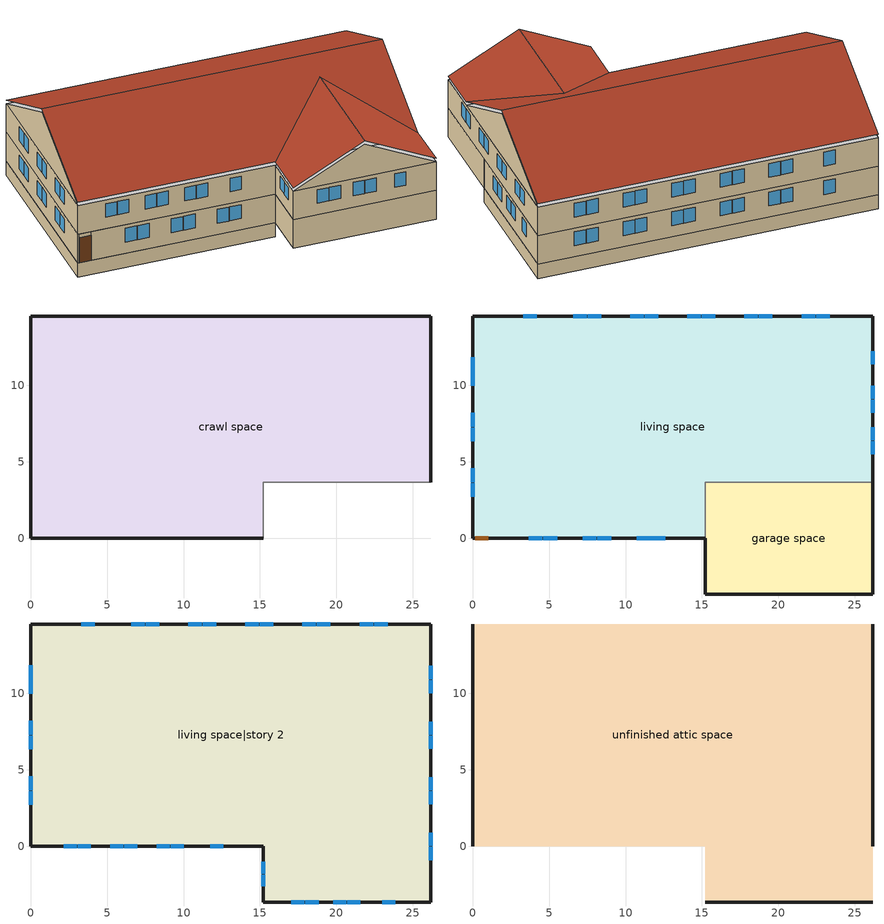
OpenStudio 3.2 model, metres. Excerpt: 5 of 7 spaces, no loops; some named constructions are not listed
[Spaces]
crawl space
 floor foundation (FloorFndGrndCS): 0,0 0,14.54 26.17,14.54 26.17,3.66 15.2,3.66 15.2,0 z-1.22
 wall foundation (WallFndGrndCS): 26.17,3.66 26.17,14.54 0,14.54 0,0 15.2,0 z-1.22:0
 wall adiabatic (WallFndGrndCS): 15.2,0 15.2,3.66 26.17,3.66 z-1.22:0
garage space
 floor foundation (FloorFndGrndUnfinSlab): 15.2,-3.66 15.2,3.66 26.17,3.66 26.17,-3.66 z0
 wall outside (WallExtUninsUnfin): 15.2,0 15.2,-3.66 26.17,-3.66 26.17,3.66 z0:2.44
 wall to living space (WallIntFinInsUnfin Reversed): 26.17,3.66 15.2,3.66 15.2,0 z0:2.44
living space
 floor to crawl space (FloorCSInsFin Reversed): 0,0 0,14.54 26.17,14.54 26.17,3.66 15.2,3.66 15.2,0 z0
 wall outside (WallExtInsFin): 26.17,3.66 26.17,14.54 0,14.54 0,0 0.13,0 1.05,0 15.2,0 z0:2.44
 window (WindowConstruction): 3.66,0 4.56,0 / 4.62,0 5.51,0 / 7.2,0 8.09,0 / 8.16,0 9.05,0 / 10.74,0 11.63,0 / 11.69,0 12.59,0 / 0,11.83 0,10.94 / 0,10.88 0,9.98 / 0,8.19 0,7.3 / 0,7.24 0,6.35 / 0,4.56 0,3.67 / 0,3.6 0,2.71 z0.94:2.13; 23.35,14.54 22.47,14.54 / 22.41,14.54 21.52,14.54 / 19.61,14.54 18.73,14.54 / 18.67,14.54 17.78,14.54 / 15.87,14.54 14.99,14.54 / 14.93,14.54 14.04,14.54 / 12.13,14.54 11.25,14.54 / 11.19,14.54 10.3,14.54 / 8.39,14.54 7.51,14.54 / 7.45,14.54 6.56,14.54 / 4.18,14.54 3.3,14.54 z0.95:2.13; 26.17,5.5 26.17,6.35 / 26.17,6.41 26.17,7.26 / 26.17,8.22 26.17,9.07 / 26.17,9.13 26.17,9.98 / 26.17,11.4 26.17,12.24 z1.01:2.13
 door (Door): 0.15,0 1.02,0 z0:2.13
living space|story 2
 floor to garage space (FloorFinInsUnfin): 26.17,3.66 26.17,-3.66 15.2,-3.66 15.2,3.66 z2.44
 floor to living space (FloorFinUninsFin): 26.17,14.54 26.17,3.66 15.2,3.66 15.2,0 0,0 0,14.54 z2.44
 wall outside (WallExtInsFin): 0,14.54 0,0 15.2,0 15.2,-3.66 26.17,-3.66 26.17,14.54 0,14.54 z2.44:4.88
 window (WindowConstruction): 17.05,-3.66 17.91,-3.66 / 17.98,-3.66 18.84,-3.66 / 19.8,-3.66 20.66,-3.66 / 20.72,-3.66 21.58,-3.66 / 23,-3.66 23.86,-3.66 / 26.17,-0.91 26.17,-0.05 / 26.17,0.01 26.17,0.88 / 26.17,2.73 26.17,3.59 / 26.17,3.65 26.17,4.52 / 26.17,6.37 26.17,7.23 / 26.17,7.29 26.17,8.16 / 26.17,10.01 26.17,10.87 / 26.17,10.93 26.17,11.8 z3.42:4.57; 2.15,0 3.01,0 / 3.07,0 3.93,0 / 5.19,0 6.05,0 / 6.11,0 6.97,0 / 8.23,0 9.09,0 / 9.15,0 10.01,0 / 11.73,0 12.59,0 z3.43:4.57; 23.35,14.54 22.47,14.54 / 22.41,14.54 21.52,14.54 / 19.61,14.54 18.73,14.54 / 18.67,14.54 17.78,14.54 / 15.87,14.54 14.99,14.54 / 14.93,14.54 14.04,14.54 / 12.13,14.54 11.25,14.54 / 11.19,14.54 10.3,14.54 / 8.39,14.54 7.51,14.54 / 7.45,14.54 6.56,14.54 / 4.18,14.54 3.3,14.54 z3.39:4.57; 0,11.83 0,10.94 / 0,10.88 0,9.98 / 0,8.19 0,7.3 / 0,7.24 0,6.35 / 0,4.56 0,3.67 / 0,3.6 0,2.71 z3.38:4.57; 15.2,-1.02 15.2,-1.8 / 15.2,-1.86 15.2,-2.64 z3.54:4.57
unfinished attic space
 floor to living space|story 2 (FloorFinInsUnfinAttic): 26.17,14.54 26.17,0 0,0 0,14.54 z4.88; 15.2,-3.66 15.2,0 26.17,0 26.17,-3.66 z4.88
 wall outside (WallExtUninsUnfin): 0,7.27,8.51 0,14.54,4.88 0,0,4.88; 26.17,7.27,8.51 26.17,0,4.88 26.17,14.54,4.88; 15.2,-3.66,4.88 26.17,-3.66,4.88 20.69,-3.66,7.62
 roof outside (RoofUnfinInsExt): 0,7.27,8.82 26.17,7.27,8.82 26.17,14.54,5.18 0,14.54,5.18; 15.2,0,5.18 15.2,-3.66,5.18 20.69,-3.66,7.92 20.69,5.49,7.92; 26.17,0,5.18 20.69,5.49,7.92 20.69,-3.66,7.92 26.17,-3.66,5.18; 0,7.27,8.82 0,0,5.18 15.2,0,5.18 20.69,5.49,7.92 26.17,0,5.18 26.17,7.27,8.82
[Material] Roughness=Rough
Name | Thickness {m} | Conductivity {W/m-K} | Density {kg/m3} | Specific Heat {J/kg-K} | Thermal Absorptance | Solar Absorptance | Visible Absorptance
Drywall 0.5 in. | 0.0127 | 0.160291 | 801 | 837.4 | 0.9 | 0.5 | 0.1
FloorUATrussandIns | 0.0889 | 0.0564573 | 50.7834 | 1165.1 | 0.9 | 0.5 | 0.9
FloorUAAdditionalCeilingIns | 0.196342 | 0.0539976 | 16.02 | 1046.75
RoofSheathing | 0.01905 | 0.115458 | 512.64 | 1214.23 | 0.82 | 0.3 | 0.3
WallSheathing | 0.0127 | 0.115458 | 512.64 | 1214.23 | 0.82 | 0.3 | 0.3
WallStudAndCavity 1 | 0.0889 | 0.0607137 | 162.403 | 1178.92 | 0.82 | 0.3 | 0.82
FloorIns | 0.23495 | 0.0754732 | 106.365 | 1151.69 | 0.82 | 0.3 | 0.3
Wood Floor | 0.015875 | 0.115458 | 544.68 | 1214.23
Floor Covering | 0.0127 | 0.0433444 | 54.468 | 1339.84 | 0.9 | 0.9
FloorIns 1 | 0.1397 | 0.0489548 | 106.365 | 1151.69 | 0.82 | 0.3 | 0.3
FloorFinStudAndAirFloor | 0.1397 | 0.557395 | 67.691 | 1210.98 | 0.9 | 0.5 | 0.9
[Construction]
FloorFinInsUnfinAttic Reversed: FloorUAAdditionalCeilingIns, FloorUATrussandIns, Drywall 0.5 in.
WallIntFinInsUnfin: WallSheathing, WallStudAndCavity 1
FloorCSInsFin: FloorIns, RoofSheathing, Wood Floor, Floor Covering
FloorFinInsUnfin Reversed: Floor Covering, Wood Floor, RoofSheathing, FloorIns 1
FloorFinUninsFin Reversed: Floor Covering, Wood Floor, RoofSheathing, FloorFinStudAndAirFloor, Drywall 0.5 in.
[Schedule:Ruleset]
Name | Default Day Schedule | Summer Design Day Schedule | Winter Design Day Schedule
res nv_1 temp schedule | Schedule Day 14
res nv_1 avail schedule | Schedule Day 15
res mv_1 range exhaust schedule | Schedule Day 18 | res mv_1 range exhaust schedule summer design | res mv_1 range exhaust schedule winter design
res mv_1 bath exhaust schedule | Schedule Day 19 | res mv_1 bath exhaust schedule summer design | res mv_1 bath exhaust schedule winter design
[Schedule:Day]
Schedule Day 14; Schedule Day 15; Schedule Day 18; res mv_1 range exhaust schedule winter design; Schedule Day 19; res mv_1 bath exhaust schedule winter design: 24, 0, 0
res nv_1 temp schedule allday1; res nv_1 temp schedule allday2; res nv_1 temp schedule allday12: 24, 0, 23.3333
res nv_1 temp schedule allday3; res nv_1 temp schedule allday4; res nv_1 temp schedule allday11: 24, 0, 24.4444
res nv_1 temp schedule allday5; res nv_1 temp schedule allday6; res nv_1 temp schedule allday7; res nv_1 temp schedule allday8; res nv_1 temp schedule allday9; res nv_1 temp schedule allday10: 7, 0, 21.1111, 22, 0, 24.4444, 24, 0, 21.1111
res nv_1 availability schedule allday1 on; res nv_1 availability schedule allday1 on 1; res nv_1 availability schedule allday1 on 2; res nv_1 availability schedule allday1 on 3; res nv_1 availability schedule allday1 on 4; res nv_1 availability schedule allday1 on 5; res nv_1 availability schedule allday1 on 6; res nv_1 availability schedule allday1 on 7; res nv_1 availability schedule allday1 on 8; res nv_1 availability schedule allday1 on 9; res nv_1 availability schedule allday1 on 10; res nv_1 availability schedule allday1 on 11: 1, 0, 1, 2, 0, 1, 3, 0, 1, 4, 0, 1, 5, 0, 1, 6, 0, 1, 7, 0, 1, 8, 0, 1, 9, 0, 1, 10, 0, 1, 11, 0, 1, 12, 0, 1, 13, 0, 1, 14, 0, 1, 15, 0, 1, 16, 0, 1, 17, 0, 1, 18, 0, 1, 19, 0, 1, 20, 0, 1, 21, 0, 1, 22, 0, 1, 23, 0, 1, 24, 0, 1
res mv_1 range exhaust schedule allday1; res mv_1 range exhaust schedule allday2; res mv_1 range exhaust schedule allday3; res mv_1 range exhaust schedule allday4; res mv_1 range exhaust schedule allday5; res mv_1 range exhaust schedule allday6; res mv_1 range exhaust schedule allday7; res mv_1 range exhaust schedule allday8; res mv_1 range exhaust schedule allday9; res mv_1 range exhaust schedule allday10; res mv_1 range exhaust schedule allday11; res mv_1 range exhaust schedule allday12: 16, 0, 0, 17, 0, 1, 24, 0, 0
res mv_1 range exhaust schedule summer design; res mv_1 bath exhaust schedule summer design: 24, 0, 1
res mv_1 bath exhaust schedule allday1; res mv_1 bath exhaust schedule allday2; res mv_1 bath exhaust schedule allday3; res mv_1 bath exhaust schedule allday4; res mv_1 bath exhaust schedule allday5; res mv_1 bath exhaust schedule allday6; res mv_1 bath exhaust schedule allday7; res mv_1 bath exhaust schedule allday8; res mv_1 bath exhaust schedule allday9; res mv_1 bath exhaust schedule allday10; res mv_1 bath exhaust schedule allday11; res mv_1 bath exhaust schedule allday12: 23, 0, 0, 24, 0, 1
[Schedule:Rule] Apply Monday=Yes; Apply Wednesday=Yes; Apply Friday=Yes; Date Specification Type=DateRange; Start Day=1
Name | Schedule Ruleset | Rule Order | Day Schedule | Apply Sunday | Apply Tuesday | Apply Thursday | Apply Saturday | Start Month | End Month | End Day
res nv_1 temp schedule allday rule1 | res nv_1 temp schedule | 11 | res nv_1 temp schedule allday1 | Yes | Yes | Yes | Yes | 1 | 1 | 31
res nv_1 temp schedule allday rule2 | res nv_1 temp schedule | 10 | res nv_1 temp schedule allday2 | Yes | Yes | Yes | Yes | 2 | 2 | 28
res nv_1 temp schedule allday rule3 | res nv_1 temp schedule | 9 | res nv_1 temp schedule allday3 | Yes | Yes | Yes | Yes | 3 | 3 | 31
res nv_1 temp schedule allday rule4 | res nv_1 temp schedule | 8 | res nv_1 temp schedule allday4 | Yes | Yes | Yes | Yes | 4 | 4 | 30
res nv_1 temp schedule allday rule5 | res nv_1 temp schedule | 7 | res nv_1 temp schedule allday5 | Yes | Yes | Yes | Yes | 5 | 5 | 31
res nv_1 temp schedule allday rule6 | res nv_1 temp schedule | 6 | res nv_1 temp schedule allday6 | Yes | Yes | Yes | Yes | 6 | 6 | 30
res nv_1 temp schedule allday rule7 | res nv_1 temp schedule | 5 | res nv_1 temp schedule allday7 | Yes | Yes | Yes | Yes | 7 | 7 | 31
res nv_1 temp schedule allday rule8 | res nv_1 temp schedule | 4 | res nv_1 temp schedule allday8 | Yes | Yes | Yes | Yes | 8 | 8 | 31
res nv_1 temp schedule allday rule9 | res nv_1 temp schedule | 3 | res nv_1 temp schedule allday9 | Yes | Yes | Yes | Yes | 9 | 9 | 30
res nv_1 temp schedule allday rule10 | res nv_1 temp schedule | 2 | res nv_1 temp schedule allday10 | Yes | Yes | Yes | Yes | 10 | 10 | 31
res nv_1 temp schedule allday rule11 | res nv_1 temp schedule | 1 | res nv_1 temp schedule allday11 | Yes | Yes | Yes | Yes | 11 | 11 | 30
res nv_1 temp schedule allday rule12 | res nv_1 temp schedule | 0 | res nv_1 temp schedule allday12 | Yes | Yes | Yes | Yes | 12 | 12 | 31
res nv_1 availability schedule allday ruleset1 on | res nv_1 avail schedule | 11 | res nv_1 availability schedule allday1 on |  |  |  |  | 1 | 1 | 31
res nv_1 availability schedule allday ruleset2 on | res nv_1 avail schedule | 10 | res nv_1 availability schedule allday1 on 1 |  |  |  |  | 2 | 2 | 28
res nv_1 availability schedule allday ruleset3 on | res nv_1 avail schedule | 9 | res nv_1 availability schedule allday1 on 2 |  |  |  |  | 3 | 3 | 31
res nv_1 availability schedule allday ruleset4 on | res nv_1 avail schedule | 8 | res nv_1 availability schedule allday1 on 3 |  |  |  |  | 4 | 4 | 30
res nv_1 availability schedule allday ruleset5 on | res nv_1 avail schedule | 7 | res nv_1 availability schedule allday1 on 4 |  |  |  |  | 5 | 5 | 31
res nv_1 availability schedule allday ruleset6 on | res nv_1 avail schedule | 6 | res nv_1 availability schedule allday1 on 5 |  |  |  |  | 6 | 6 | 30
res nv_1 availability schedule allday ruleset7 on | res nv_1 avail schedule | 5 | res nv_1 availability schedule allday1 on 6 |  |  |  |  | 7 | 7 | 31
res nv_1 availability schedule allday ruleset8 on | res nv_1 avail schedule | 4 | res nv_1 availability schedule allday1 on 7 |  |  |  |  | 8 | 8 | 31
res nv_1 availability schedule allday ruleset9 on | res nv_1 avail schedule | 3 | res nv_1 availability schedule allday1 on 8 |  |  |  |  | 9 | 9 | 30
res nv_1 availability schedule allday ruleset10 on | res nv_1 avail schedule | 2 | res nv_1 availability schedule allday1 on 9 |  |  |  |  | 10 | 10 | 31
res nv_1 availability schedule allday ruleset11 on | res nv_1 avail schedule | 1 | res nv_1 availability schedule allday1 on 10 |  |  |  |  | 11 | 11 | 30
res nv_1 availability schedule allday ruleset12 on | res nv_1 avail schedule | 0 | res nv_1 availability schedule allday1 on 11 |  |  |  |  | 12 | 12 | 31
res mv_1 range exhaust schedule allday rule1 | res mv_1 range exhaust schedule | 11 | res mv_1 range exhaust schedule allday1 | Yes | Yes | Yes | Yes | 1 | 1 | 31
res mv_1 range exhaust schedule allday rule2 | res mv_1 range exhaust schedule | 10 | res mv_1 range exhaust schedule allday2 | Yes | Yes | Yes | Yes | 2 | 2 | 28
res mv_1 range exhaust schedule allday rule3 | res mv_1 range exhaust schedule | 9 | res mv_1 range exhaust schedule allday3 | Yes | Yes | Yes | Yes | 3 | 3 | 31
res mv_1 range exhaust schedule allday rule4 | res mv_1 range exhaust schedule | 8 | res mv_1 range exhaust schedule allday4 | Yes | Yes | Yes | Yes | 4 | 4 | 30
res mv_1 range exhaust schedule allday rule5 | res mv_1 range exhaust schedule | 7 | res mv_1 range exhaust schedule allday5 | Yes | Yes | Yes | Yes | 5 | 5 | 31
res mv_1 range exhaust schedule allday rule6 | res mv_1 range exhaust schedule | 6 | res mv_1 range exhaust schedule allday6 | Yes | Yes | Yes | Yes | 6 | 6 | 30
res mv_1 range exhaust schedule allday rule7 | res mv_1 range exhaust schedule | 5 | res mv_1 range exhaust schedule allday7 | Yes | Yes | Yes | Yes | 7 | 7 | 31
res mv_1 range exhaust schedule allday rule8 | res mv_1 range exhaust schedule | 4 | res mv_1 range exhaust schedule allday8 | Yes | Yes | Yes | Yes | 8 | 8 | 31
res mv_1 range exhaust schedule allday rule9 | res mv_1 range exhaust schedule | 3 | res mv_1 range exhaust schedule allday9 | Yes | Yes | Yes | Yes | 9 | 9 | 30
res mv_1 range exhaust schedule allday rule10 | res mv_1 range exhaust schedule | 2 | res mv_1 range exhaust schedule allday10 | Yes | Yes | Yes | Yes | 10 | 10 | 31
res mv_1 range exhaust schedule allday rule11 | res mv_1 range exhaust schedule | 1 | res mv_1 range exhaust schedule allday11 | Yes | Yes | Yes | Yes | 11 | 11 | 30
res mv_1 range exhaust schedule allday rule12 | res mv_1 range exhaust schedule | 0 | res mv_1 range exhaust schedule allday12 | Yes | Yes | Yes | Yes | 12 | 12 | 31
res mv_1 bath exhaust schedule allday rule1 | res mv_1 bath exhaust schedule | 11 | res mv_1 bath exhaust schedule allday1 | Yes | Yes | Yes | Yes | 1 | 1 | 31
res mv_1 bath exhaust schedule allday rule2 | res mv_1 bath exhaust schedule | 10 | res mv_1 bath exhaust schedule allday2 | Yes | Yes | Yes | Yes | 2 | 2 | 28
res mv_1 bath exhaust schedule allday rule3 | res mv_1 bath exhaust schedule | 9 | res mv_1 bath exhaust schedule allday3 | Yes | Yes | Yes | Yes | 3 | 3 | 31
res mv_1 bath exhaust schedule allday rule4 | res mv_1 bath exhaust schedule | 8 | res mv_1 bath exhaust schedule allday4 | Yes | Yes | Yes | Yes | 4 | 4 | 30
res mv_1 bath exhaust schedule allday rule5 | res mv_1 bath exhaust schedule | 7 | res mv_1 bath exhaust schedule allday5 | Yes | Yes | Yes | Yes | 5 | 5 | 31
res mv_1 bath exhaust schedule allday rule6 | res mv_1 bath exhaust schedule | 6 | res mv_1 bath exhaust schedule allday6 | Yes | Yes | Yes | Yes | 6 | 6 | 30
res mv_1 bath exhaust schedule allday rule7 | res mv_1 bath exhaust schedule | 5 | res mv_1 bath exhaust schedule allday7 | Yes | Yes | Yes | Yes | 7 | 7 | 31
res mv_1 bath exhaust schedule allday rule8 | res mv_1 bath exhaust schedule | 4 | res mv_1 bath exhaust schedule allday8 | Yes | Yes | Yes | Yes | 8 | 8 | 31
res mv_1 bath exhaust schedule allday rule9 | res mv_1 bath exhaust schedule | 3 | res mv_1 bath exhaust schedule allday9 | Yes | Yes | Yes | Yes | 9 | 9 | 30
res mv_1 bath exhaust schedule allday rule10 | res mv_1 bath exhaust schedule | 2 | res mv_1 bath exhaust schedule allday10 | Yes | Yes | Yes | Yes | 10 | 10 | 31
res mv_1 bath exhaust schedule allday rule11 | res mv_1 bath exhaust schedule | 1 | res mv_1 bath exhaust schedule allday11 | Yes | Yes | Yes | Yes | 11 | 11 | 30
res mv_1 bath exhaust schedule allday rule12 | res mv_1 bath exhaust schedule | 0 | res mv_1 bath exhaust schedule allday12 | Yes | Yes | Yes | Yes | 12 | 12 | 31
